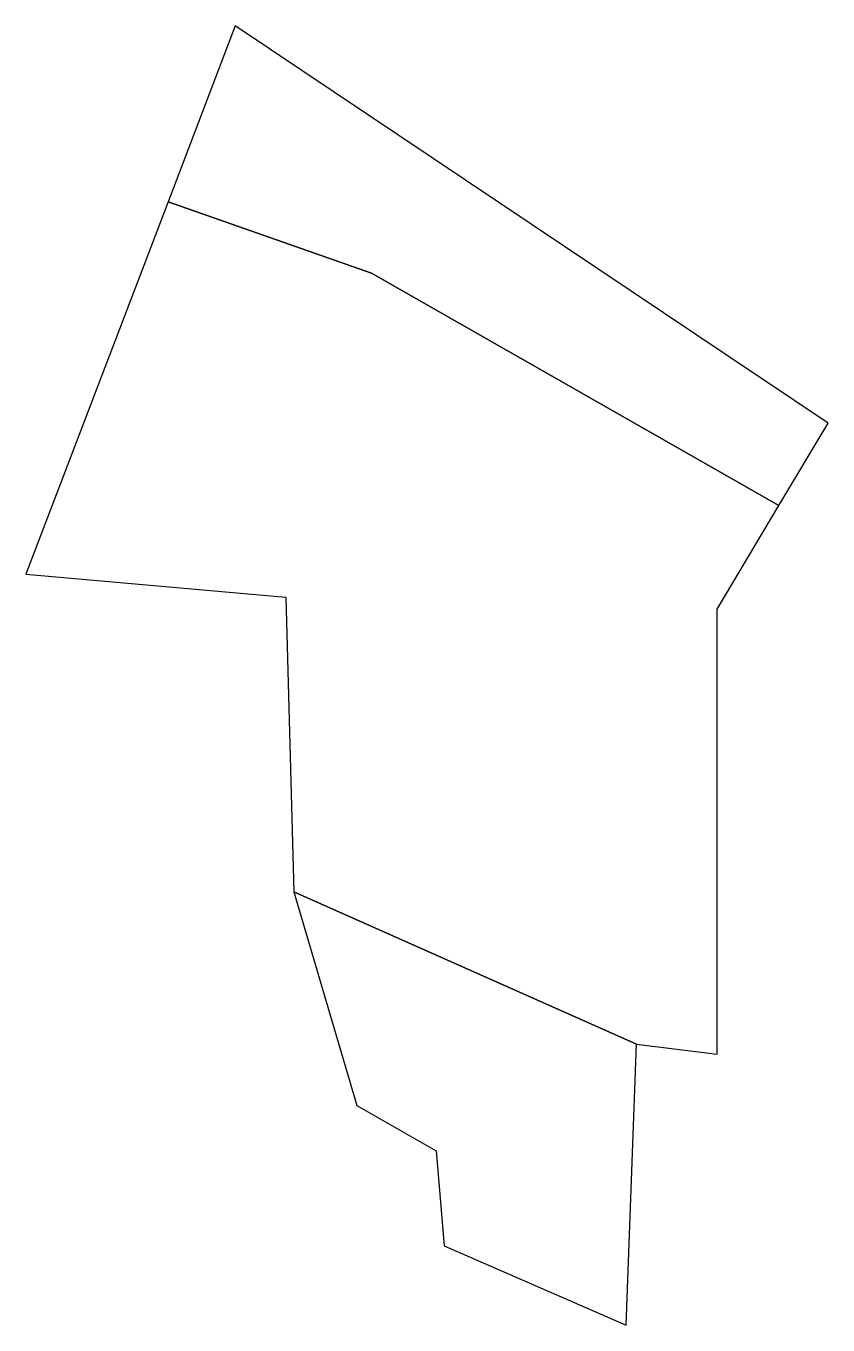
# Model space of a CAD drawing. Header units: metres. Extents: x 808270 to 808351, y 9156717 to 9156848.
import ezdxf

# ---------------------------------------------------------------- set-up
doc = ezdxf.new("R2010")
doc.units = ezdxf.units.M
doc.header["$MEASUREMENT"] = 0
doc.layers.add('AUX', color=1, linetype='Continuous')

msp = doc.modelspace()

# ---------------------------------------------------------------- linework, layer by layer
at = {"layer": 'AUX', "color": 3, "lineweight": -3, "true_color": 0x00ff00}
msp.add_lwpolyline([(808296.99, 9156760.71), (808303.35, 9156739.25), (808311.3, 9156734.68), (808312.1, 9156725.13), (808330.39, 9156717.18), (808331.43, 9156745.41)], close=True, dxfattribs=at)
for points in [[(808291.12, 9156847.75, 2852), (808284.37, 9156830.06, 2426), (808304.8, 9156822.92, 2000), (808345.73, 9156799.54, 2426), (808350.66, 9156807.82, 2852)], [(808284.37, 9156830.06, 2426), (808270.1, 9156792.66, 2852), (808296.2, 9156790.33, 2852), (808296.99, 9156760.71, 2852), (808331.43, 9156745.41, 2852), (808339.53, 9156744.41, 2852), (808339.53, 9156789.14, 2852), (808345.73, 9156799.54, 2426), (808304.8, 9156822.92, 2000)]]:
    msp.add_polyline3d(points, close=True, dxfattribs=at)

doc.saveas('drawing.dxf')
